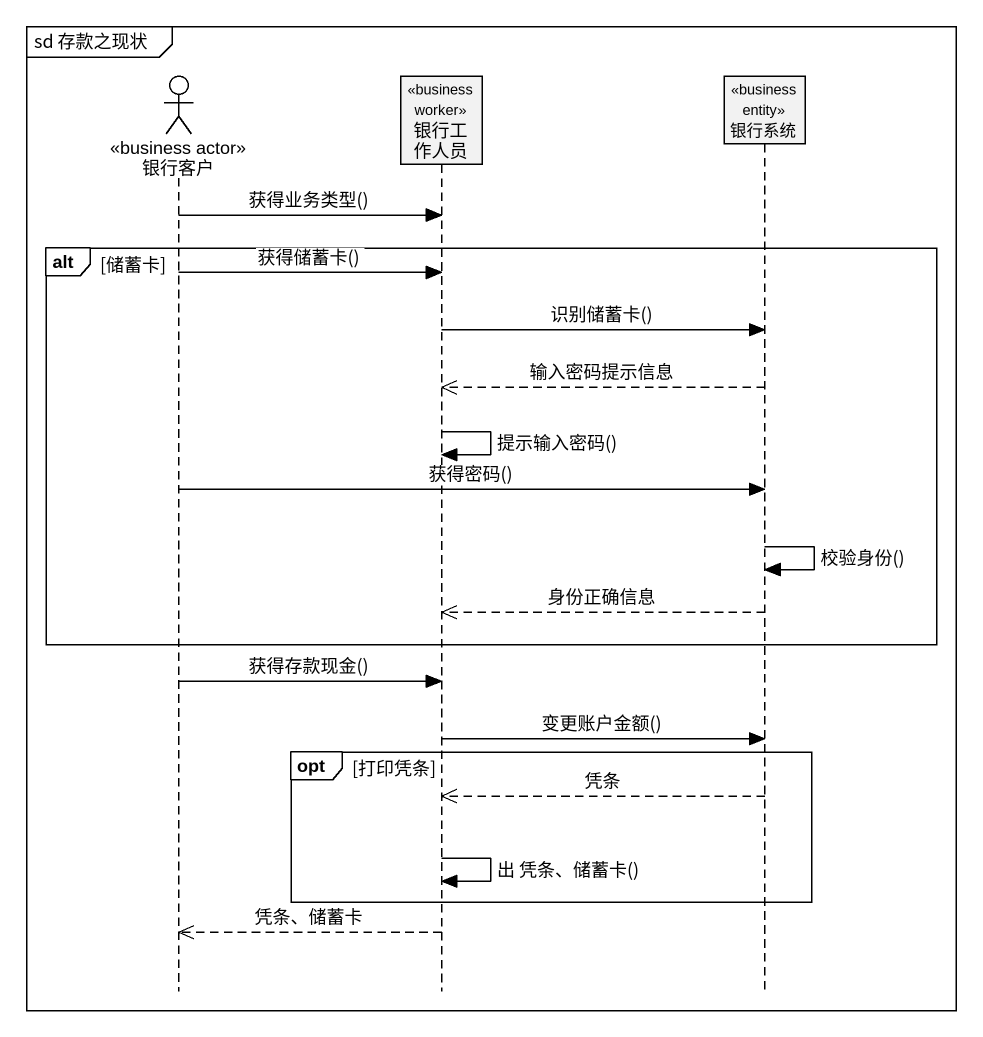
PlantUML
@startuml
mainframe sd 存款之现状
hide footbox
actor 银行客户 <<business actor>>
participant 银行工作人员 <<business worker>>
participant 银行系统 <<business entity>>

银行客户 -> 银行工作人员 : 获得业务类型()
alt 储蓄卡
  银行客户 -> 银行工作人员 : 获得储蓄卡()
  银行工作人员 -> 银行系统 : 识别储蓄卡()
  银行系统 -->> 银行工作人员 : 输入密码提示信息
  银行工作人员 -> 银行工作人员 : 提示输入密码()
  银行客户 -> 银行系统 : 获得密码()
  银行系统 -> 银行系统 : 校验身份()
  银行系统 -->> 银行工作人员 : 身份正确信息
end
银行客户 -> 银行工作人员 : 获得存款现金()
银行工作人员 -> 银行系统 : 变更账户金额()
opt 打印凭条
  银行系统 -->> 银行工作人员 : 凭条
  银行工作人员 -> 银行工作人员 : 出 凭条、储蓄卡()
end
银行工作人员 -->> 银行客户 : 凭条、储蓄卡
@enduml
